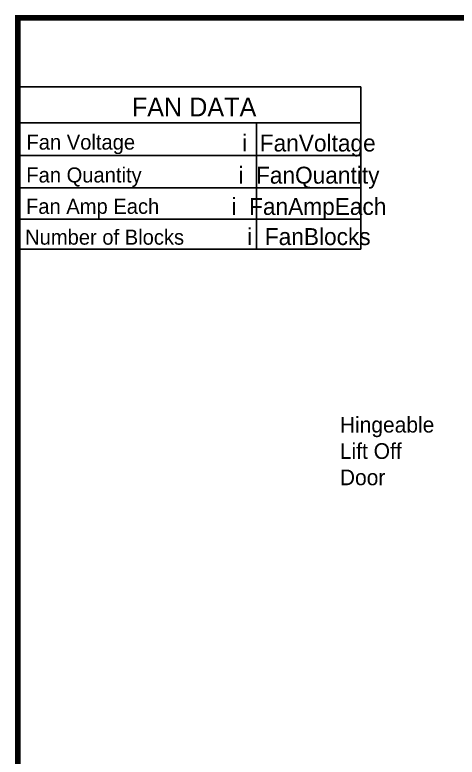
# Model space of a CAD drawing. Header units: inches. Extents: x 547 to 857, y -2 to 194.
# Drawn here: x 551.6 to 608, y 95.6 to 190.3 of the extents above; entities that cross this region are included whole.
import ezdxf
from ezdxf.enums import TextEntityAlignment as Align

# ---------------------------------------------------------------- set-up
doc = ezdxf.new("R2010")
doc.units = ezdxf.units.IN
doc.header["$MEASUREMENT"] = 0
doc.linetypes.add('PHANTOM', pattern=[0.5, 0.25, -0.05, 0.05, -0.05, 0.05, -0.05])
doc.layers.add('C1EFD', color=7, linetype='Continuous')
doc.layers.add('Hingeable', color=7, linetype='PHANTOM')

msp = doc.modelspace()

# ---------------------------------------------------------------- linework, layer by layer
at = {"const_width": 0.7526}
msp.add_lwpolyline([(551.9978, 1.7622), (853.0442, 1.7622), (853.0442, 189.9162), (551.9978, 189.9162), (551.9978, 1.7622)], dxfattribs=at)
at = {"layer": 'C1EFD'}
for p, q in [((595.7176, 181.1251), (551.9978, 181.1251)), ((551.9978, 181.1251), (551.9978, 160.3919)), ((595.7176, 181.1251), (595.7176, 160.3919)), ((595.7176, 176.5207), (552.3024, 176.5207)), ((582.4188, 176.5207), (582.4188, 160.3919)), ((552.2901, 172.3292), (595.7176, 172.3292)), ((552.1926, 168.2273), (595.7176, 168.2273)), ((551.991, 164.2364), (595.7176, 164.2364)), ((551.9978, 160.3919), (595.7176, 160.3919))]:
    msp.add_line(p, q, dxfattribs=at)

# ---------------------------------------------------------------- texts
for s, height, p in [('FAN DATA', 2.39998, (574.4623, 177.3359)), ('i_FanVoltage', 2.159978, (589.0975, 172.8587)), ('i_FanQuantity', 2.159978, (589.0975, 168.7569)), ('i_FanAmpEach', 2.159978, (589.0975, 164.766)), ('i_FanBlocks', 2.159978, (589.0975, 160.9215))]:
    msp.add_text(s, height=height, dxfattribs=at).set_placement(p, align=Align.CENTER)
for s, p in [('Fan Voltage', (553.0988, 173.095)), ('Fan Quantity', (553.0793, 168.9025)), ('Fan Amp Each', (553.0389, 164.9043)), ('Number of Blocks', (552.925, 160.9688))]:
    msp.add_text(s, height=1.919981, dxfattribs=at).set_placement(p)
at = {"layer": 'Hingeable', "linetype": 'PHANTOM', "ltscale": 10}
for s, p in [('Hingeable', (593.0411, 136.9999)), ('Lift Off ', (593.0411, 133.6411)), ('Door', (593.0411, 130.2823))]:
    msp.add_text(s, height=2, dxfattribs=at).set_placement(p)

doc.saveas('drawing.dxf')
